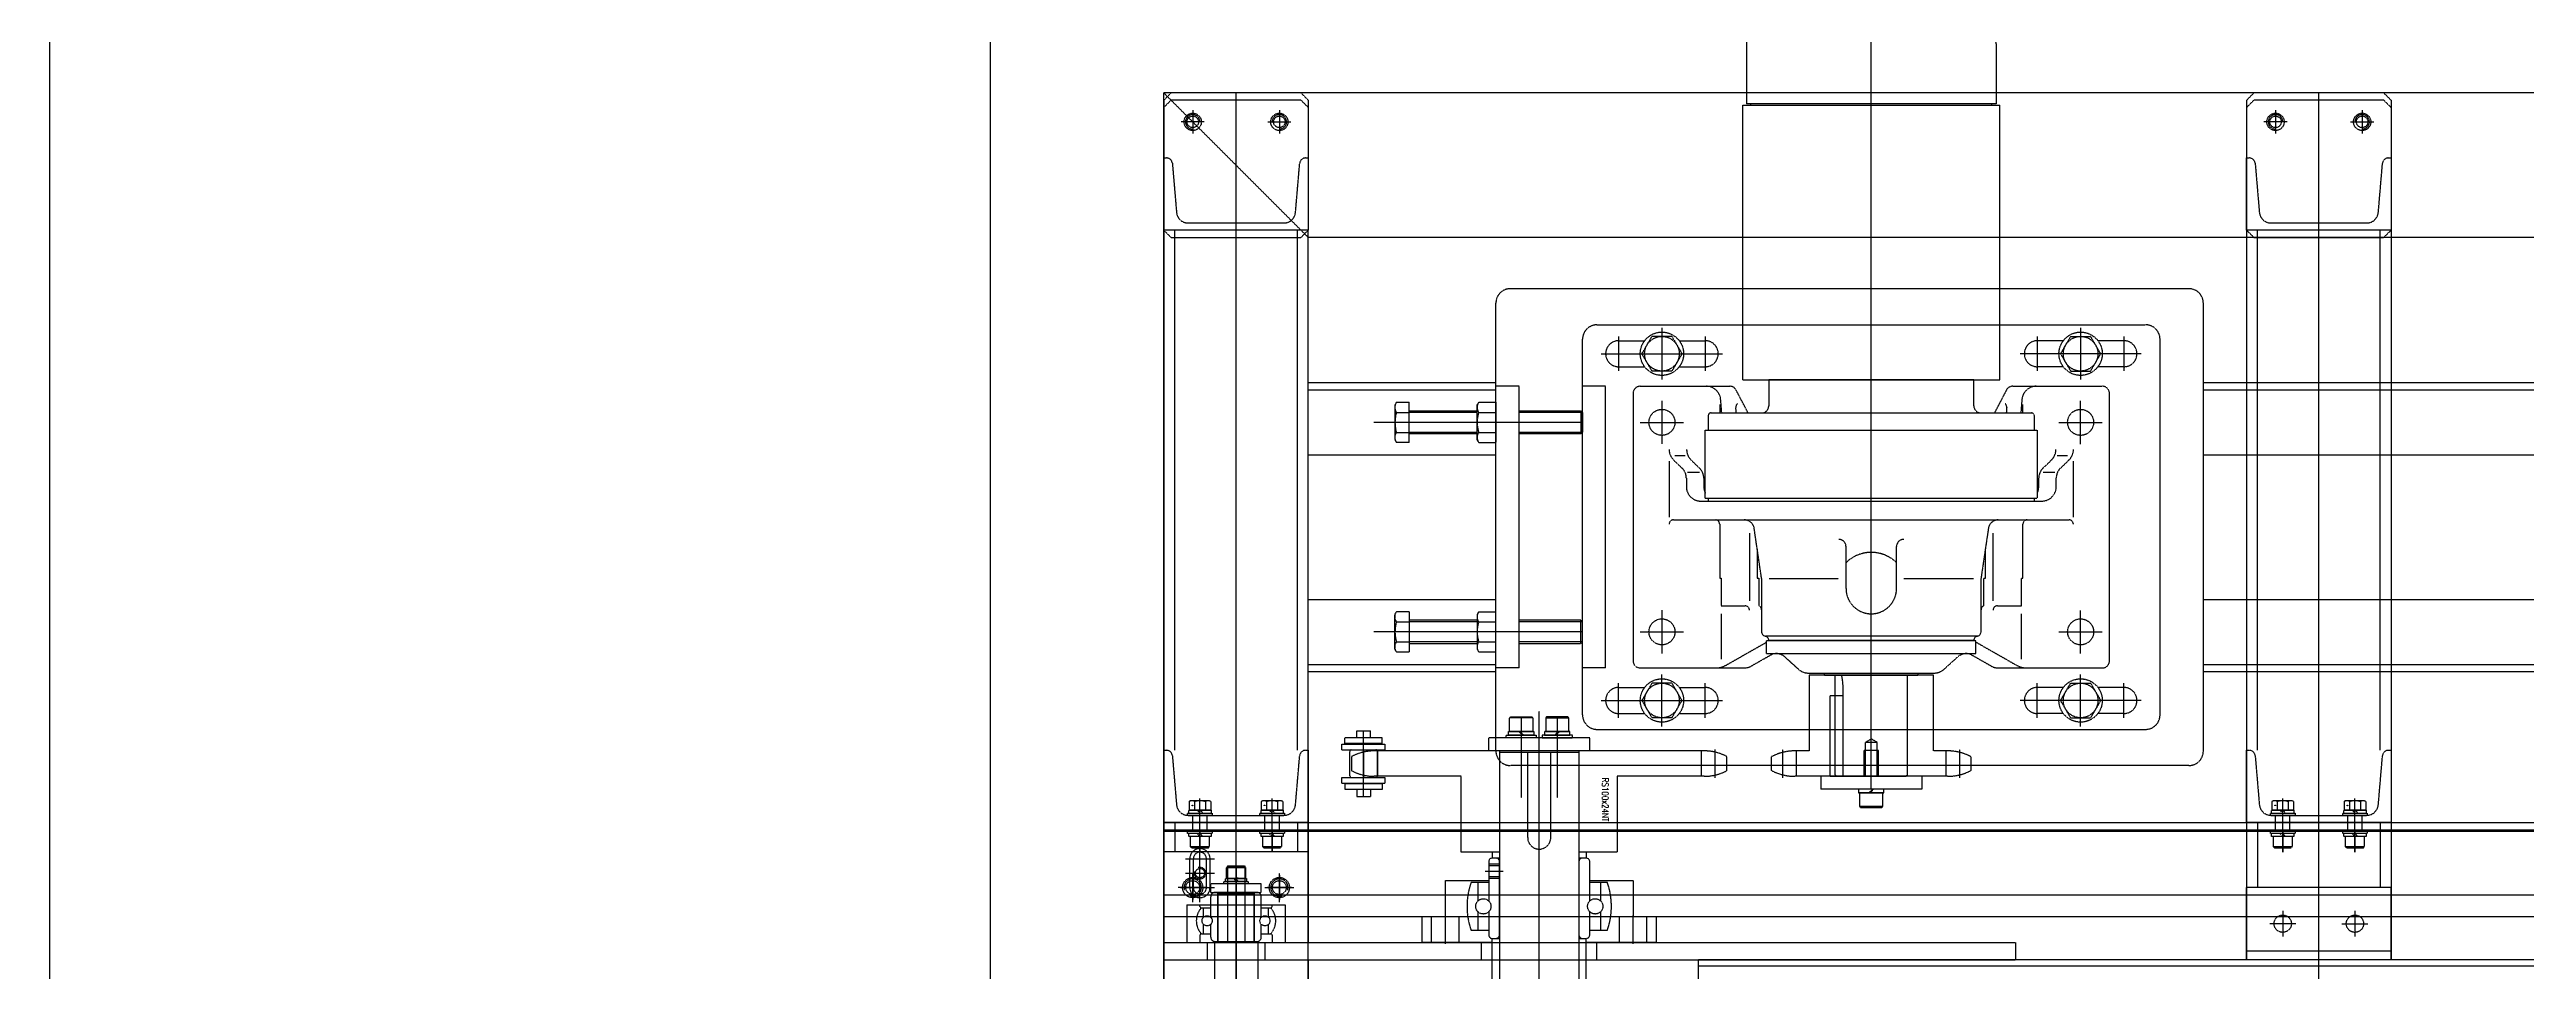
# Model space of a CAD drawing. Header units: millimetres. Extents: x -955179 to -912907, y 62798 to 154298.
# Drawn here: x -955179 to -953463, y 96962 to 97600 of the extents above; entities that cross this region are included whole.
import ezdxf

# ---------------------------------------------------------------- set-up
doc = ezdxf.new("R2010")
doc.units = ezdxf.units.MM
doc.header["$MEASUREMENT"] = 0
doc.linetypes.add('HIDDEN', pattern=[0.375, 0.25, -0.125])
doc.layers.add('CV', color=251, linetype='HIDDEN')
doc.styles.add('KKD', font='romans.shx', dxfattribs={"width": 0.8, "bigfont": 'whgtxt.shx'})
doc.styles.get("Standard").update_dxf_attribs({"font": 'arial.ttf', "height": 1000})

# ---------------------------------------------------------------- blocks, each defined once
blk = doc.blocks.new('A$C17E71D66')
for p, q in [((273.4, 330), (88.4, 330)), ((83.4, 325), (83.4, 253.1)), ((278.4, 325), (278.4, 263)), ((185.9, 302), (185.9, 28)), ((226.6, 305), (187.8, 305)), ((214.7, 293.1), (208.9, 293.1)), ((218.9, 292.2), (218.9, 284)), ((227.4, 302), (221.8, 296.2)), ((230.4, 301), (230.4, 293.8)), ((198.9, 283.1), (198.9, 46.9)), ((200.9, 278), (198.9, 278)), ((200.9, 280), (200.9, 50)), ((200.9, 280), (247.9, 280)), ((214.7, 281), (208.9, 281)), ((227.4, 289.9), (221.8, 284.1)), ((247.9, 280), (247.9, 50)), ((257.9, 278), (247.9, 278)), ((247.9, 278), (247.9, 52)), ((259.9, 276), (259.9, 54)), ((85.3, 265.6), (101.3, 237.5)), ((120.8, 269), (89.5, 269)), ((145.6, 269), (126.4, 269)), ((126.4, 269), (126.4, 252.4)), ((182.9, 270), (145.6, 270)), ((145.6, 270), (145.6, 269)), ((265.7, 270), (259.9, 270)), ((259.9, 268.6), (269.1, 269.3)), ((259.9, 258.5), (263.8, 258.8)), ((259.9, 250.3), (275.7, 258.6)), ((84.7, 248.2), (93.4, 232.8)), ((145.4, 241), (108.4, 241)), ((145.6, 243), (126.4, 243)), ((176.6, 249.4), (129.9, 249.4)), ((145.4, 241), (179.9, 246.1)), ((165.6, 244), (145.6, 244)), ((145.6, 244), (145.6, 243)), ((282.9, 254), (282.9, 76)), ((282.9, 254), (472.9, 254)), ((472.9, 254), (472.9, 165)), ((472.9, 248.5), (473.9, 248.5)), ((515.4, 251.5), (473.9, 251.5)), ((473.9, 165), (473.9, 251.5)), ((517.9, 165), (517.9, 248.3)), ((536.9, 226.3), (519.4, 249.5)), ((82.5, 215.4), (90.8, 224.6)), ((93.4, 237.5), (93.4, 92.5)), ((93.4, 237.5), (102.4, 237.5)), ((102.4, 237.5), (102.4, 92.5)), ((102.4, 94), (102.4, 236)), ((102.5, 236), (102.4, 236)), ((105.4, 92), (105.4, 238.3)), ((145.4, 235.8), (145.4, 187.6)), ((265.9, 236), (264.9, 236)), ((282.9, 236), (265.9, 236)), ((282.9, 94), (282.9, 236)), ((537.9, 106.7), (537.9, 223.3)), ((79.9, 208.7), (79.9, 121.3)), ((8.4, 193.5), (64.3, 193.5)), ((8.4, 193.5), (8.4, 141)), ((8.4, 189), (9.4, 190)), ((9.4, 190), (78.4, 190)), ((64.3, 193.5), (64.3, 190)), ((64.3, 190), (64.3, 184.5)), ((78.4, 197.5), (79.9, 197.5)), ((78.4, 197.5), (78.4, 132.5)), ((9, 184.5), (69, 184.5)), ((138.4, 182.5), (167.4, 182.5)), ((8.4, 170), (26.4, 170)), ((8.4, 169), (32, 169)), ((8.4, 161), (32, 161)), ((8.4, 160), (26.4, 160)), ((26.4, 170), (26.4, 160)), ((32, 169), (32, 161)), ((32, 169), (34.3, 165)), ((32, 161), (34.3, 165)), ((472.9, 165), (472.9, 76)), ((473.9, 78.5), (473.9, 165)), ((517.9, 82.3), (517.9, 165)), ((8.4, 141), (9.4, 140)), ((9.4, 140), (78.4, 140)), ((138.4, 147.5), (167.4, 147.5)), ((145.4, 142.4), (145.4, 94.2)), ((78.4, 132.5), (79.9, 132.5)), ((90.8, 105.4), (82.5, 114.6)), ((536.9, 103.7), (519.4, 80.5)), ((93.4, 97.2), (84.7, 81.8)), ((101.3, 92.5), (85.3, 64.4)), ((93.4, 92.5), (102.4, 92.5)), ((102.4, 94), (102.5, 94)), ((108.4, 89), (145.4, 89)), ((126.4, 87), (145.6, 87)), ((179.9, 83.9), (145.4, 89)), ((145.6, 87), (145.6, 86)), ((145.6, 86), (165.6, 86)), ((264.9, 94), (265.9, 94)), ((265.9, 94), (282.9, 94)), ((83.4, 76.9), (83.4, 5)), ((126.4, 77.6), (126.4, 61)), ((129.9, 80.6), (176.6, 80.6)), ((275.7, 71.4), (259.9, 79.7)), ((263.8, 71.2), (259.9, 71.5)), ((282.9, 76), (472.9, 76)), ((472.9, 81.5), (473.9, 81.5)), ((515.4, 78.5), (473.9, 78.5)), ((89.5, 61), (120.8, 61)), ((126.4, 61), (145.6, 61)), ((145.6, 61), (145.6, 60)), ((145.6, 60), (182.9, 60)), ((198.9, 52), (200.9, 52)), ((247.9, 52), (257.9, 52)), ((269.1, 60.7), (259.9, 61.4)), ((259.9, 60), (265.7, 60)), ((278.4, 67), (278.4, 5)), ((247.9, 50), (200.9, 50)), ((208.9, 49), (214.7, 49)), ((208.9, 36.9), (214.7, 36.9)), ((218.9, 46), (218.9, 37.8)), ((221.8, 45.9), (227.4, 40.1)), ((230.4, 36.2), (230.4, 29)), ((187.8, 25), (226.6, 25)), ((221.8, 33.8), (227.4, 28)), ((88.4, 0), (273.4, 0))]:
    blk.add_line(p, q)
for centre in [(108.4, 310), (253.4, 310), (108.4, 20), (253.4, 20)]:
    blk.add_circle(centre, 9)
for centre, radius, start, end in [((88.4, 325), 5, 90, 180), ((273.4, 325), 5, 0, 90), ((182.9, 302), 3, 0, 90), ((208.9, 283.1), 10, 90, 180), ((214.7, 303.1), 10, 270, 315.8589), ((234.6, 295), 10, 90, 135.8588), ((234.6, 282.9), 10, 90, 135.8588), ((208.9, 271), 10, 90, 116.3601), ((214.7, 291), 10, 270, 315.8547), ((257.9, 276), 2, 0, 90), ((268.4, 279.3), 10, 274.261, 0), ((98.4, 273), 15, 180, 209.573), ((182.9, 273), 3, 270, 0), ((264, 255.8), 3, 39.8857, 94.2633), ((273.4, 263), 5, 297.7616, 0), ((93.4, 253.1), 10, 180, 209.5743), ((108.4, 238), 3, 90, 180), ((123.4, 252.4), 3, 270, 0), ((123.6, 244), 3, 270, 340.5323), ((178.9, 253), 7, 278.4282, 0), ((178.9, 253), 7, 278.4282, 0), ((264.9, 241), 5, 180, 270), ((515.4, 246.5), 5, 37.0418, 90), ((83.4, 231.3), 10, 318.0132, 0), ((102.5, 239), 3, 270, 350.4058), ((102.5, 239), 3, 270, 350.4058), ((532.9, 223.3), 5, 0, 37.0416), ((89.9, 208.7), 10, 138.0132, 180), ((69, 230.5), 46, 270, 281.804), ((138.4, 165), 17.5, 90, 270), ((138.4, 165), 25, 315.5721, 44.4279), ((167.4, 187.5), 5, 270, 0), ((167.4, 142.5), 5, 0, 90), ((89.9, 121.3), 10, 180, 221.9868), ((83.4, 98.7), 10, 0, 41.9869), ((532.9, 106.7), 5, 322.9584, 0), ((102.5, 91), 3, 9.5942, 90), ((102.5, 91), 3, 9.5942, 90), ((108.4, 92), 3, 180, 270), ((123.6, 86), 3, 19.4677, 90), ((264.9, 89), 5, 90, 180), ((93.4, 76.9), 10, 150.4257, 180), ((123.4, 77.6), 3, 0, 90), ((178.9, 77), 7, 0, 81.5718), ((178.9, 77), 7, 0, 81.5718), ((264, 74.2), 3, 265.7367, 320.1143), ((273.4, 67), 5, 0, 62.2384), ((515.4, 83.5), 5, 270, 322.9582), ((98.4, 57), 15, 150.427, 180), ((182.9, 57), 3, 0, 90), ((257.9, 54), 2, 270, 0), ((268.4, 50.7), 10, 0, 85.739), ((208.9, 46.9), 10, 180, 270), ((208.9, 59), 10, 243.6399, 270), ((214.7, 39), 10, 44.1453, 90), ((214.7, 26.9), 10, 44.1411, 90), ((234.6, 47.1), 10, 224.1412, 270), ((182.9, 28), 3, 270, 0), ((234.6, 35), 10, 224.1412, 270), ((88.4, 5), 5, 180, 270), ((273.4, 5), 5, 270, 0)]:
    blk.add_arc(centre, radius, start, end)
blk.add_point((8.4, 165))
at = {"layer": 'CV'}
for p, q in [((123.4, 310), (93.4, 310)), ((108.4, 325), (108.4, 295)), ((268.4, 310), (238.4, 310)), ((253.4, 325), (253.4, 295)), ((0, 165), (555.4, 165)), ((108.4, 35), (108.4, 5)), ((253.4, 35), (253.4, 5)), ((93.4, 20), (123.4, 20)), ((238.4, 20), (268.4, 20))]:
    blk.add_line(p, q, dxfattribs=at)
blk = doc.blocks.new('HS_BOM', base_point=(-1429.3, 5195.7))
at = {"layer": 'CV'}
blk.add_circle((-1429.3, 5195.7), 0.25, dxfattribs=at)
blk = doc.blocks.new('A$C24162613')
at = {"layer": 'CV'}
for p, q in [((-925, 3700, -15.7), (-925, -3700, -15.7)), ((-420, -3700), (-420, 3700)), ((-415, -3700), (-415, 3700)), ((-414, -3700), (-414, 3700)), ((-370, -3700), (-370, 3700)), ((-355, -3700), (-355, 3700)), ((-825, 3600, -15.7), (-825, -3600, -15.7)), ((-325, 3260), (-325, -3330)), ((-320.5, 3260), (-320.5, -3330)), ((-724.5, -2980), (-724.5, -2300)), ((-719.5, -2980), (-719.5, -2300)), ((-674.5, -2980), (-674.5, -2300)), ((-574.5, -2980), (-574.5, -2300)), ((-529.5, -2980), (-529.5, -2300)), ((-524.5, -2980), (-524.5, -2300)), ((-925, -2855, 0.5), (-920, -2850, 0.5)), ((-925, -2855, 0.5), (-925, -2945, 0.5)), ((-920, -2855, 0.5), (-915, -2850, 0.5)), ((-920, -2850, 0.5), (-830, -2850, 0.5)), ((-920, -2855, 0.5), (-920, -2945, 0.5)), ((-915, -2850, 0.5), (-830, -2850, 0.5)), ((-905, -2878, 0.5), (-905, -2862, 0.5)), ((-905, -2878, 0.5), (-905, -2862, 0.5)), ((-880, -2850), (-830, -2850)), ((-880, -2851.9), (-880, -2850)), ((-842.3, -2858.8), (-876.3, -2855.9)), ((-830, -2850), (-325, -2850)), ((-830, -2850), (-830, -2950)), ((-830, -2850), (-830, -2950)), ((-825, -2855, 0.5), (-830, -2850, 0.5)), ((-470, -2857.5), (-830, -2857.5)), ((-825, -2945, 0.5), (-825, -2855, 0.5)), ((-470, -2850), (-420, -2850)), ((-470, -2851.9), (-470, -2850)), ((-432.3, -2858.8), (-466.3, -2855.9)), ((-420, -2850), (-420, -2950)), ((-420, -2857.5), (-375, -2857.5)), ((-375, -2850), (-375, -2950)), ((-325, -2850), (-375, -2850)), ((-331, -2850), (-331, -2950)), ((-325, -2850), (-325, -2950)), ((-913, -2870, 0.5), (-897, -2870, 0.5)), ((-913, -2870, 0.5), (-897, -2870, 0.5)), ((-835, -2933.2), (-835, -2866.8)), ((-399.4, -2875), (-436.6, -2875)), ((-425, -2875), (-436.6, -2875)), ((-434.5, -2867.5), (-435.1, -2868.5)), ((-435.1, -2868.5), (-435.1, -2881.5)), ((-435.1, -2881.5), (-434.5, -2882.5)), ((-434.5, -2867.5), (-428.6, -2867.5)), ((-434.5, -2871.2), (-428.6, -2871.2)), ((-434.5, -2878.8), (-428.6, -2878.8)), ((-428.6, -2882.7), (-428.6, -2867.3)), ((-428.6, -2867.3), (-426.6, -2867.3)), ((-428.6, -2867.5), (-428.6, -2882.5)), ((-426.6, -2873), (-428.6, -2875)), ((-426.6, -2875), (-428.6, -2877)), ((-426.6, -2883.5), (-426.6, -2866.5)), ((-426.6, -2866.5), (-425, -2866.5)), ((-425, -2866.5), (-425, -2883.5)), ((-425, -2933.2), (-425, -2866.8)), ((-414, -2870), (-425, -2870)), ((-414, -2880), (-425, -2880)), ((-414, -2883.5), (-414, -2866.5)), ((-414, -2866.5), (-412.4, -2866.5)), ((-414, -2875), (-399.4, -2875)), ((-412.4, -2866.5), (-412.4, -2883.5)), ((-412.4, -2867.3), (-410.4, -2867.3)), ((-412.4, -2875), (-410.4, -2873)), ((-412.4, -2877), (-410.4, -2875)), ((-410.4, -2867.3), (-410.4, -2882.7)), ((-410.4, -2868.5), (-403.2, -2868.5)), ((-403.2, -2881.5), (-410.4, -2881.5)), ((-403.2, -2868.5), (-403.2, -2881.5)), ((-402.4, -2869.3), (-403.2, -2868.5)), ((-403.2, -2881.5), (-402.4, -2880.7)), ((-402.4, -2880.7), (-402.4, -2869.3)), ((-359, -2875), (-341, -2875)), ((-350, -2884), (-350, -2866)), ((-434.5, -2882.5), (-428.6, -2882.5)), ((-426.6, -2882.7), (-428.6, -2882.7)), ((-425, -2883.5), (-426.6, -2883.5)), ((-412.4, -2883.5), (-414, -2883.5)), ((-410.4, -2882.7), (-412.4, -2882.7)), ((925, -2900), (-925, -2900)), ((-426.6, -2933.5), (-426.6, -2916.5)), ((-426.6, -2916.5), (-425, -2916.5)), ((-425, -2916.5), (-425, -2933.5)), ((-414, -2933.5), (-414, -2916.5)), ((-414, -2916.5), (-412.4, -2916.5)), ((-412.4, -2916.5), (-412.4, -2933.5)), ((-350, -2916), (-350, -2934)), ((-913, -2930, 0.5), (-897, -2930, 0.5)), ((-913, -2930, 0.5), (-897, -2930, 0.5)), ((-905, -2922, 0.5), (-905, -2938, 0.5)), ((-905, -2922, 0.5), (-905, -2938, 0.5)), ((-399.4, -2925), (-436.6, -2925)), ((-425, -2925), (-436.6, -2925)), ((-434.5, -2917.5), (-435.1, -2918.5)), ((-435.1, -2918.5), (-435.1, -2931.5)), ((-435.1, -2931.5), (-434.5, -2932.5)), ((-434.5, -2917.5), (-428.6, -2917.5)), ((-434.5, -2921.2), (-428.6, -2921.2)), ((-434.5, -2928.8), (-428.6, -2928.8)), ((-434.5, -2932.5), (-428.6, -2932.5)), ((-428.6, -2932.7), (-428.6, -2917.3)), ((-428.6, -2917.3), (-426.6, -2917.3)), ((-428.6, -2917.5), (-428.6, -2932.5)), ((-426.6, -2923), (-428.6, -2925)), ((-426.6, -2925), (-428.6, -2927)), ((-426.6, -2932.7), (-428.6, -2932.7)), ((-425, -2933.5), (-426.6, -2933.5)), ((-414, -2920), (-425, -2920)), ((-414, -2930), (-425, -2930)), ((-414, -2925), (-399.4, -2925)), ((-412.4, -2933.5), (-414, -2933.5)), ((-412.4, -2917.3), (-410.4, -2917.3)), ((-412.4, -2925), (-410.4, -2923)), ((-412.4, -2927), (-410.4, -2925)), ((-410.4, -2932.7), (-412.4, -2932.7)), ((-410.4, -2917.3), (-410.4, -2932.7)), ((-410.4, -2918.5), (-403.2, -2918.5)), ((-403.2, -2931.5), (-410.4, -2931.5)), ((-403.2, -2918.5), (-403.2, -2931.5)), ((-402.4, -2919.3), (-403.2, -2918.5)), ((-403.2, -2931.5), (-402.4, -2930.7)), ((-402.4, -2930.7), (-402.4, -2919.3)), ((-359, -2925), (-341, -2925)), ((-925, -2945, 0.5), (-920, -2950, 0.5)), ((-920, -2945, 0.5), (-915, -2950, 0.5)), ((-920, -2950, 0.5), (-830, -2950, 0.5)), ((-915, -2950, 0.5), (-830, -2950, 0.5)), ((-880, -2950), (-880, -2948.1)), ((-830, -2950), (-880, -2950)), ((-830, -2950), (-880, -2950)), ((-876.3, -2944.1), (-842.3, -2941.2)), ((-470, -2942.5), (-830, -2942.5)), ((-825, -2945, 0.5), (-830, -2950, 0.5)), ((-830, -2950), (-325, -2950)), ((-470, -2950), (-470, -2948.1)), ((-420, -2950), (-470, -2950)), ((-466.3, -2944.1), (-432.3, -2941.2)), ((-420, -2942.5), (-375, -2942.5)), ((-325, -2950), (-375, -2950)), ((-469.5, -2980), (-779.5, -2980)), ((-789.5, -2990), (-789.5, -3460)), ((-459.5, -2990), (-459.5, -3460)), ((-494.5, -3010), (-754.5, -3010)), ((-764.5, -3400), (-764.5, -3020)), ((-756.5, -3035), (-732.5, -3035)), ((-753.5, -3035), (-753.5, -3053)), ((-744.5, -3023), (-744.5, -3107)), ((-735.5, -3035), (-735.5, -3053)), ((-492.5, -3035), (-516.5, -3035)), ((-513.5, -3035), (-513.5, -3053)), ((-504.5, -3023), (-504.5, -3107)), ((-495.5, -3035), (-495.5, -3053)), ((-484.5, -3400), (-484.5, -3020)), ((-744.5, -3051.1), (-756.5, -3058.1)), ((-732.5, -3058.1), (-744.5, -3051.1)), ((-516.5, -3058.1), (-504.5, -3051.1)), ((-504.5, -3051.1), (-492.5, -3058.1)), ((-762.5, -3065), (-726.5, -3065)), ((-756.5, -3071.9), (-756.5, -3058.1)), ((-732.5, -3071.9), (-732.5, -3058.1)), ((-486.5, -3065), (-522.5, -3065)), ((-516.5, -3071.9), (-516.5, -3058.1)), ((-492.5, -3071.9), (-492.5, -3058.1)), ((-756.5, -3071.9), (-744.5, -3078.9)), ((-753.5, -3077), (-753.5, -3095)), ((-744.5, -3078.9), (-732.5, -3071.9)), ((-735.5, -3077), (-735.5, -3095)), ((-504.5, -3078.9), (-516.5, -3071.9)), ((-513.5, -3077), (-513.5, -3095)), ((-492.5, -3071.9), (-504.5, -3078.9)), ((-495.5, -3077), (-495.5, -3095)), ((-756.5, -3095), (-732.5, -3095)), ((-492.5, -3095), (-516.5, -3095)), ((-337, -3110), (-325, -3110)), ((-337, -3700), (-337, -3110)), ((-325, -3700), (-325, -3110)), ((-451, -3148.7), (-470.6, -3148.7)), ((-465.6, -3141), (-456, -3141)), ((-469.6, -3167), (-522, -3167)), ((-522, -3167), (-522, -3253)), ((-469.6, -3157.1), (-469.6, -3167)), ((-452, -3158.2), (-469.6, -3158.2)), ((-452, -3157.1), (-452, -3262.9)), ((-452, -3175), (-443, -3175)), ((-452, -3181.5), (-452, -3235)), ((-443, -3175), (-443, -3245)), ((-443, -3201.3), (-443, -3218.9)), ((-440.5, -3201.3), (-443, -3201.3)), ((-440.5, -3218.9), (-440.5, -3201.3)), ((-431.1, -3202.1), (-440.5, -3202.1)), ((-440.5, -3202.1), (-440.5, -3218.1)), ((-431.1, -3202.1), (-431.1, -3218.1)), ((-430.5, -3202.7), (-431.1, -3202.1)), ((-430.5, -3217.5), (-430.5, -3202.7)), ((-440.5, -3210.9), (-443, -3208.4)), ((-440.5, -3211.7), (-443, -3209.2)), ((-443, -3218.9), (-440.5, -3218.9)), ((-440.5, -3218.1), (-431.1, -3218.1)), ((-431.1, -3218.1), (-430.5, -3217.5)), ((-522, -3253), (-469.6, -3253)), ((-469.6, -3253), (-469.6, -3262.9)), ((-452, -3245), (-443, -3245)), ((-534.4, -3269.6), (-526.1, -3260.4)), ((-451, -3271.3), (-470.6, -3271.3)), ((-452, -3261.8), (-469.6, -3261.8)), ((-456, -3279), (-465.6, -3279)), ((-456, -3310), (-465.6, -3310)), ((-756.5, -3325), (-732.5, -3325)), ((-753.5, -3343), (-753.5, -3325)), ((-744.5, -3397), (-744.5, -3313)), ((-735.5, -3343), (-735.5, -3325)), ((-492.5, -3325), (-516.5, -3325)), ((-513.5, -3343), (-513.5, -3325)), ((-504.5, -3397), (-504.5, -3313)), ((-495.5, -3343), (-495.5, -3325)), ((-470.6, -3318.4), (-451, -3318.4)), ((-469.6, -3325.7), (-469.6, -3554.3)), ((-469.6, -3327.9), (-452, -3327.9)), ((-452, -3325.7), (-452, -3386)), ((-756.5, -3348.1), (-744.5, -3341.1)), ((-744.5, -3341.1), (-732.5, -3348.1)), ((-504.5, -3341.1), (-516.5, -3348.1)), ((-492.5, -3348.1), (-504.5, -3341.1)), ((-325, -3330), (-225, -3330)), ((-762.5, -3355), (-726.5, -3355)), ((-756.5, -3348.1), (-756.5, -3361.9)), ((-744.5, -3368.9), (-756.5, -3361.9)), ((-732.5, -3361.9), (-744.5, -3368.9)), ((-732.5, -3348.1), (-732.5, -3361.9)), ((-486.5, -3355), (-522.5, -3355)), ((-516.5, -3348.1), (-516.5, -3361.9)), ((-516.5, -3361.9), (-504.5, -3368.9)), ((-504.5, -3368.9), (-492.5, -3361.9)), ((-492.5, -3348.1), (-492.5, -3361.9)), ((-355, -3390.5), (-355, -3359)), ((-355, -3359), (-337, -3359)), ((-337, -3359), (-337, -3407.5)), ((-753.5, -3385), (-753.5, -3367)), ((-735.5, -3385), (-735.5, -3367)), ((-513.5, -3385), (-513.5, -3367)), ((-495.5, -3385), (-495.5, -3367)), ((-380, -3405), (-380, -3375)), ((-380, -3375), (-355, -3375)), ((-336, -3375), (-356, -3375)), ((-337, -3365.5), (-355, -3365.5)), ((-756.5, -3385), (-732.5, -3385)), ((-722, -3394), (-722, -3410)), ((-527, -3394), (-722, -3394)), ((-527, -3394), (-527, -3410)), ((-492.5, -3385), (-516.5, -3385)), ((-452, -3386), (-399.6, -3386)), ((-399.6, -3386), (-399.6, -3412.5)), ((-378.5, -3392.8), (-378.5, -3405)), ((-337, -3384.5), (-355, -3384.5)), ((-345.5, -3405), (-345.5, -3392.8)), ((-494.5, -3410), (-754.5, -3410)), ((-705, -3411.1), (-703.9, -3410)), ((-705, -3454), (-705, -3411.1)), ((-705, -3411.1), (-689, -3411.1)), ((-703.9, -3410), (-703.9, -3454)), ((-703.9, -3410), (-690.1, -3410)), ((-697, -3410), (-697, -3554.5)), ((-690.1, -3410), (-690.1, -3454)), ((-690.1, -3410), (-689, -3411.1)), ((-689, -3411.1), (-689, -3454)), ((-558.9, -3410), (-560, -3411.1)), ((-544, -3411.1), (-560, -3411.1)), ((-560, -3411.1), (-560, -3454)), ((-545.1, -3410), (-558.9, -3410)), ((-558.9, -3410), (-558.9, -3454)), ((-552, -3410), (-552, -3554.5)), ((-544, -3411.1), (-545.1, -3410)), ((-545.1, -3410), (-545.1, -3454)), ((-544, -3454), (-544, -3411.1)), ((-469.6, -3405), (-478.6, -3405)), ((-478.6, -3405), (-478.6, -3475)), ((-469.6, -3405), (-469.6, -3475)), ((-469.6, -3412.5), (-143, -3412.5)), ((-468.6, -3412.5), (-468.6, -3467.5)), ((-399.6, -3407.5), (-395.4, -3407.5)), ((-395.4, -3407.5), (-395.4, -3412.5)), ((-365.8, -3405), (-392.9, -3405)), ((-392.9, -3412.5), (-342.3, -3412.5)), ((-378.5, -3397.5), (-365.8, -3397.5)), ((-358.3, -3397.5), (-345.5, -3397.5)), ((-342.3, -3405), (-358.3, -3405)), ((-298.8, -3407.5), (-339.8, -3407.5)), ((-339.8, -3412.5), (-339.8, -3407.5)), ((-325, -3400), (-337, -3400)), ((-492.5, -3419.5), (-493.1, -3420.1)), ((-493.1, -3420.1), (-493.1, -3434.9)), ((-493.1, -3427.5), (-437, -3427.5)), ((-483.1, -3419.5), (-492.5, -3419.5)), ((-492.5, -3435.5), (-492.5, -3419.5)), ((-480.6, -3418.7), (-483.1, -3418.7)), ((-483.1, -3418.7), (-483.1, -3436.3)), ((-483.1, -3435.5), (-483.1, -3419.5)), ((-483.1, -3425.8), (-480.6, -3428.3)), ((-483.1, -3426.7), (-480.6, -3429.2)), ((-478.6, -3417), (-480.6, -3417)), ((-480.6, -3417), (-480.6, -3438)), ((-480.6, -3436.3), (-480.6, -3418.7)), ((-478.6, -3438), (-478.6, -3417)), ((397.7, -3440), (-497.2, -3440)), ((-493.1, -3434.9), (-492.5, -3435.5)), ((-493.1, -3445.1), (-492.5, -3444.5)), ((-493.1, -3459.9), (-493.1, -3445.1)), ((-492.5, -3435.5), (-483.1, -3435.5)), ((-492.5, -3444.5), (-483.1, -3444.5)), ((-492.5, -3444.5), (-492.5, -3460.5)), ((-483.1, -3436.3), (-480.6, -3436.3)), ((-483.1, -3443.7), (-480.6, -3443.7)), ((-483.1, -3461.3), (-483.1, -3443.7)), ((-483.1, -3444.5), (-483.1, -3460.5)), ((-480.6, -3438), (-478.6, -3438)), ((-480.6, -3442), (-478.6, -3442)), ((-480.6, -3463), (-480.6, -3442)), ((-480.6, -3443.7), (-480.6, -3461.3)), ((-478.6, -3442), (-478.6, -3463)), ((-409.6, -3432), (-468.6, -3432)), ((-409.6, -3448), (-468.6, -3448)), ((-722, -3454), (-722, -3470)), ((-527, -3454), (-722, -3454)), ((-527, -3454), (-527, -3470)), ((-493.1, -3452.5), (-437, -3452.5)), ((-492.5, -3460.5), (-493.1, -3459.9)), ((-483.1, -3460.5), (-492.5, -3460.5)), ((-483.1, -3453.3), (-480.6, -3450.8)), ((-483.1, -3454.2), (-480.6, -3451.7)), ((-480.6, -3461.3), (-483.1, -3461.3)), ((-478.6, -3463), (-480.6, -3463)), ((-386.4, -3477.5), (-386.4, -3465)), ((-469.5, -3470), (-779.5, -3470)), ((-724.5, -3600), (-724.5, -3470)), ((-719.5, -3600), (-719.5, -3470)), ((-710.9, -3481.9), (-710.9, -3470)), ((-710.9, -3470), (-683.1, -3470)), ((-709, -3483), (-710.9, -3481.9)), ((-703.9, -3481.9), (-703.9, -3470)), ((-690.1, -3481.9), (-690.1, -3470)), ((-683.1, -3481.9), (-685, -3483)), ((-683.1, -3481.9), (-683.1, -3470)), ((-674.5, -3600), (-674.5, -3470)), ((-574.5, -3600), (-574.5, -3470)), ((-538.1, -3470), (-565.9, -3470)), ((-565.9, -3481.9), (-565.9, -3470)), ((-565.9, -3481.9), (-564, -3483)), ((-558.9, -3481.9), (-558.9, -3470)), ((-545.1, -3481.9), (-545.1, -3470)), ((-540, -3483), (-538.1, -3481.9)), ((-538.1, -3481.9), (-538.1, -3470)), ((-529.5, -3600), (-529.5, -3470)), ((-524.5, -3600), (-524.5, -3470)), ((-469.6, -3475), (-478.6, -3475)), ((-469.6, -3467.5), (-143, -3467.5)), ((-399.6, -3467.5), (-399.6, -3494)), ((-399.6, -3472.5), (-395.4, -3472.5)), ((-395.4, -3467.5), (-395.4, -3472.5)), ((-342.3, -3467.5), (-392.9, -3467.5)), ((-392.9, -3475), (-365.8, -3475)), ((-391.4, -3475), (-391.4, -3467.5)), ((-390.2, -3475), (-390.2, -3467.5)), ((-382.7, -3475), (-382.7, -3467.5)), ((-381.4, -3475), (-381.4, -3467.5)), ((-380, -3505), (-380, -3475)), ((-378.5, -3475), (-378.5, -3487.2)), ((-378.5, -3482.5), (-365.8, -3482.5)), ((-358.3, -3475), (-342.3, -3475)), ((-358.3, -3482.5), (-345.5, -3482.5)), ((-345.5, -3487.2), (-345.5, -3475)), ((-339.8, -3472.5), (-339.8, -3467.5)), ((-298.8, -3472.5), (-339.8, -3472.5)), ((-337, -3472.5), (-337, -3521)), ((-325, -3480), (-337, -3480)), ((-685, -3483), (-709, -3483)), ((-705, -3530), (-705, -3483)), ((-703.9, -3483), (-703.9, -3530)), ((-690.1, -3483), (-690.1, -3530)), ((-689, -3483), (-689, -3530)), ((-564, -3483), (-540, -3483)), ((-560, -3483), (-560, -3530)), ((-558.9, -3483), (-558.9, -3530)), ((-545.1, -3483), (-545.1, -3530)), ((-544, -3530), (-544, -3483)), ((-399.6, -3494), (-452, -3494)), ((-452, -3494), (-452, -3554.3)), ((-355, -3521), (-355, -3489.5)), ((-337, -3495.5), (-355, -3495.5)), ((-355, -3505), (-380, -3505)), ((-336, -3505), (-356, -3505)), ((-337, -3514.5), (-355, -3514.5)), ((-710.9, -3538.9), (-710.9, -3530)), ((-683.1, -3530), (-710.9, -3530)), ((-703.9, -3538.9), (-703.9, -3530)), ((-690.1, -3538.9), (-690.1, -3530)), ((-683.1, -3530), (-683.1, -3538.9)), ((-565.9, -3530), (-538.1, -3530)), ((-565.9, -3530), (-565.9, -3538.9)), ((-558.9, -3538.9), (-558.9, -3530)), ((-545.1, -3538.9), (-545.1, -3530)), ((-538.1, -3538.9), (-538.1, -3530)), ((-337, -3521), (-355, -3521)), ((-710.9, -3538.9), (-709, -3540)), ((-709, -3540), (-685, -3540)), ((-685, -3540), (-683.1, -3538.9)), ((-564, -3540), (-565.9, -3538.9)), ((-540, -3540), (-564, -3540)), ((-538.1, -3538.9), (-540, -3540)), ((-474.7, -3548.7), (-478.7, -3548.7)), ((-478.7, -3548.7), (-478.7, -3574.6)), ((-474.7, -3548.7), (-474.7, -3574.6)), ((-470.3, -3546.6), (-474.3, -3546.6)), ((-474.3, -3576.7), (-474.3, -3546.6)), ((-470.3, -3576.7), (-470.3, -3546.6)), ((-451.3, -3576.7), (-451.3, -3546.6)), ((-447.3, -3546.6), (-451.3, -3546.6)), ((-447.3, -3576.7), (-447.3, -3546.6)), ((-446.9, -3548.7), (-442.9, -3548.7)), ((-446.9, -3548.7), (-446.9, -3574.6)), ((-442.9, -3548.7), (-442.9, -3574.6)), ((-483.6, -3566.4), (-483.6, -3556.9)), ((-478.7, -3556.9), (-483.6, -3556.9)), ((-438, -3561.6), (-483.6, -3561.6)), ((-478.7, -3566.4), (-483.6, -3566.4)), ((-470.6, -3561.6), (-451, -3561.6)), ((-469.6, -3552.1), (-452, -3552.1)), ((-452.3, -3552.1), (-469.3, -3552.1)), ((-442.9, -3556.9), (-438, -3556.9)), ((-442.9, -3566.4), (-438, -3566.4)), ((-438, -3566.4), (-438, -3556.9)), ((-474.7, -3574.6), (-478.7, -3574.6)), ((-470.3, -3576.7), (-474.3, -3576.7)), ((-452.3, -3571.2), (-469.3, -3571.2)), ((-465.6, -3570), (-456, -3570)), ((-447.3, -3576.7), (-451.3, -3576.7)), ((-446.9, -3574.6), (-442.9, -3574.6)), ((-825, -3600), (-925, -3700, -15.7)), ((-925, -3605, 0.5), (-920, -3600, 0.5)), ((-920, -3605, 0.5), (-915, -3600, 0.5)), ((-920, -3600, 0.5), (-830, -3600, 0.5)), ((-915, -3600, 0.5), (-830, -3600, 0.5)), ((-880, -3600), (-830, -3600)), ((-880, -3601.9), (-880, -3600)), ((-337, -3600), (-830, -3600)), ((-830, -3600), (-830, -3700)), ((-825, -3605, 0.5), (-830, -3600, 0.5)), ((-830, -3600), (-830, -3700)), ((825, -3600), (-825, -3600)), ((-470, -3600), (-420, -3600)), ((-470, -3601.9), (-470, -3600)), ((-420, -3600), (-337, -3600)), ((-420, -3600), (-420, -3700)), ((-400, -3700), (-400, -3600)), ((-400, -3600), (-337, -3600)), ((-400, -3700), (-400, -3600)), ((-325, -3600), (-225, -3600)), ((-225, -3600), (-325, -3600)), ((-925, -3605, 0.5), (-925, -3695, 0.5)), ((-920, -3605, 0.5), (-920, -3695, 0.5)), ((-905, -3628, 0.5), (-905, -3612, 0.5)), ((-905, -3628, 0.5), (-905, -3612, 0.5)), ((-842.3, -3608.8), (-876.3, -3605.9)), ((-835, -3683.2), (-835, -3616.8)), ((-470, -3607.5), (-830, -3607.5)), ((-825, -3695, 0.5), (-825, -3605, 0.5)), ((-432.3, -3608.8), (-466.3, -3605.9)), ((-434.5, -3617.5), (-435.1, -3618.5)), ((-435.1, -3618.5), (-435.1, -3631.5)), ((-434.5, -3617.5), (-428.6, -3617.5)), ((-428.6, -3632.7), (-428.6, -3617.3)), ((-428.6, -3617.3), (-426.6, -3617.3)), ((-428.6, -3617.5), (-428.6, -3632.5)), ((-426.6, -3633.5), (-426.6, -3616.5)), ((-426.6, -3616.5), (-425, -3616.5)), ((-425, -3616.5), (-425, -3633.5)), ((-425, -3683.2), (-425, -3616.8)), ((-420, -3607.5), (-400, -3607.5)), ((-414, -3633.5), (-414, -3616.5)), ((-414, -3616.5), (-412.4, -3616.5)), ((-412.4, -3616.5), (-412.4, -3633.5)), ((-412.4, -3617.3), (-410.4, -3617.3)), ((-410.4, -3617.3), (-410.4, -3632.7)), ((-410.4, -3618.5), (-403.2, -3618.5)), ((-403.2, -3618.5), (-403.2, -3631.5)), ((-402.4, -3619.3), (-403.2, -3618.5)), ((-402.4, -3630.7), (-402.4, -3619.3)), ((-375, -3630), (-375, -3610)), ((-375, -3611.5), (-375, -3628.5)), ((-363, -3684, -1.1), (-363, -3616, -1.1)), ((-363, -3616), (-337, -3616)), ((-337, -3684), (-337, -3616)), ((-913, -3620, 0.5), (-897, -3620, 0.5)), ((-913, -3620, 0.5), (-897, -3620, 0.5)), ((-399.4, -3625), (-436.6, -3625)), ((-425, -3625), (-436.6, -3625)), ((-435.1, -3631.5), (-434.5, -3632.5)), ((-434.5, -3621.2), (-428.6, -3621.2)), ((-434.5, -3628.8), (-428.6, -3628.8)), ((-434.5, -3632.5), (-428.6, -3632.5)), ((-426.6, -3623), (-428.6, -3625)), ((-426.6, -3625), (-428.6, -3627)), ((-426.6, -3632.7), (-428.6, -3632.7)), ((-425, -3633.5), (-426.6, -3633.5)), ((-414, -3620), (-425, -3620)), ((-414, -3630), (-425, -3630)), ((-414, -3625), (-399.4, -3625)), ((-412.4, -3633.5), (-414, -3633.5)), ((-412.4, -3625), (-410.4, -3623)), ((-412.4, -3627), (-410.4, -3625)), ((-410.4, -3632.7), (-412.4, -3632.7)), ((-403.2, -3631.5), (-410.4, -3631.5)), ((-403.2, -3631.5), (-402.4, -3630.7)), ((-365, -3620), (-385, -3620)), ((-383.5, -3620), (-366.5, -3620)), ((-371.7, -3632.5), (-377.7, -3632.5)), ((-377.7, -3632.5), (-377.7, -3667.5)), ((-371.7, -3667.5), (-371.7, -3632.5)), ((-371.7, -3635.5), (-371.7, -3664.5)), ((-371.7, -3637.5), (-371.7, -3635.5)), ((-363, -3632.5), (-368.7, -3632.5)), ((-354.4, -3632.5), (-368.7, -3632.5)), ((-362, -3625), (-363, -3625)), ((-361, -3632.5), (-361, -3626)), ((-354.4, -3627.5), (-361, -3627.5)), ((-343, -3627.5), (-349.6, -3627.5)), ((-340.7, -3632.5), (-349.6, -3632.5)), ((-343, -3632.5), (-343, -3626)), ((-342, -3625), (-337, -3625)), ((-337.7, -3635), (-310, -3635)), ((-337.7, -3665), (-337.7, -3635)), ((-337.7, -3635), (-310, -3635)), ((-337.7, -3637.5), (-337.7, -3635.5)), ((-337, -3630), (-325, -3630)), ((925, -3650), (-925, -3650)), ((-390, -3656), (-390, -3644)), ((-390, -3644), (-337, -3644)), ((-389.3, -3643.8), (-388.8, -3643.5)), ((-389.3, -3656.2), (-389.3, -3643.8)), ((-389.3, -3650), (-125.4, -3650)), ((-388.8, -3656.5), (-388.8, -3643.5)), ((-388.8, -3643.5), (-381.3, -3643.5)), ((-381.3, -3657.3), (-381.3, -3642.7)), ((-381.3, -3642.7), (-379.3, -3642.7)), ((-381.3, -3643.5), (-381.3, -3656.5)), ((-379.3, -3648.4), (-381.3, -3650)), ((-379.3, -3650), (-381.3, -3651.6)), ((-379.3, -3658.5), (-379.3, -3641.5)), ((-379.3, -3641.5), (-377.7, -3641.5)), ((-379.3, -3642.7), (-379.3, -3657.3)), ((-377.7, -3641.5), (-377.7, -3658.5)), ((-337.7, -3637.5), (-371.7, -3637.5)), ((-371.7, -3637.5), (-337.7, -3637.5)), ((-370.7, -3662.5), (-370.7, -3637.5)), ((-434.5, -3667.5), (-435.1, -3668.5)), ((-435.1, -3668.5), (-435.1, -3681.5)), ((-434.5, -3667.5), (-428.6, -3667.5)), ((-434.5, -3671.2), (-428.6, -3671.2)), ((-428.6, -3682.7), (-428.6, -3667.3)), ((-428.6, -3667.3), (-426.6, -3667.3)), ((-428.6, -3667.5), (-428.6, -3682.5)), ((-426.6, -3683.5), (-426.6, -3666.5)), ((-426.6, -3666.5), (-425, -3666.5)), ((-425, -3666.5), (-425, -3683.5)), ((-414, -3670), (-425, -3670)), ((-414, -3683.5), (-414, -3666.5)), ((-414, -3666.5), (-412.4, -3666.5)), ((-412.4, -3666.5), (-412.4, -3683.5)), ((-412.4, -3667.3), (-410.4, -3667.3)), ((-410.4, -3667.3), (-410.4, -3682.7)), ((-410.4, -3668.5), (-403.2, -3668.5)), ((-403.2, -3668.5), (-403.2, -3681.5)), ((-402.4, -3669.3), (-403.2, -3668.5)), ((-402.4, -3680.7), (-402.4, -3669.3)), ((-395, -3685), (-395, -3665)), ((-375, -3668), (-395, -3668)), ((-375, -3670.5), (-395, -3670.5)), ((-390, -3656), (-337, -3656)), ((-388.8, -3656.5), (-389.3, -3656.2)), ((-381.3, -3656.5), (-388.8, -3656.5)), ((-385, -3685), (-385, -3665)), ((-379.3, -3657.3), (-381.3, -3657.3)), ((-377.7, -3658.5), (-379.3, -3658.5)), ((-371.7, -3667.5), (-377.7, -3667.5)), ((-375, -3685), (-375, -3665)), ((-375, -3670), (-375, -3690)), ((-337.7, -3662.5), (-371.7, -3662.5)), ((-371.7, -3662.5), (-337.7, -3662.5)), ((-371.7, -3664.5), (-371.7, -3662.5)), ((-363, -3667.5), (-368.7, -3667.5)), ((-354.4, -3667.5), (-368.7, -3667.5)), ((-361, -3674), (-361, -3667.5)), ((-340.7, -3667.5), (-349.6, -3667.5)), ((-343, -3674), (-343, -3667.5)), ((-337.7, -3664.5), (-337.7, -3662.5)), ((-337.7, -3665), (-310, -3665)), ((-337, -3670), (-325, -3670)), ((-913, -3680, 0.5), (-897, -3680, 0.5)), ((-913, -3680, 0.5), (-897, -3680, 0.5)), ((-905, -3672, 0.5), (-905, -3688, 0.5)), ((-905, -3672, 0.5), (-905, -3688, 0.5)), ((-399.4, -3675), (-436.6, -3675)), ((-425, -3675), (-436.6, -3675)), ((-435.1, -3681.5), (-434.5, -3682.5)), ((-434.5, -3678.8), (-428.6, -3678.8)), ((-434.5, -3682.5), (-428.6, -3682.5)), ((-426.6, -3673), (-428.6, -3675)), ((-426.6, -3675), (-428.6, -3677)), ((-426.6, -3682.7), (-428.6, -3682.7)), ((-425, -3683.5), (-426.6, -3683.5)), ((-414, -3680), (-425, -3680)), ((-414, -3675), (-399.4, -3675)), ((-412.4, -3683.5), (-414, -3683.5)), ((-412.4, -3675), (-410.4, -3673)), ((-412.4, -3677), (-410.4, -3675)), ((-410.4, -3682.7), (-412.4, -3682.7)), ((-403.2, -3681.5), (-410.4, -3681.5)), ((-365, -3675), (-405, -3675)), ((-403.2, -3681.5), (-402.4, -3680.7)), ((-375, -3679.5), (-395, -3679.5)), ((-375, -3682), (-395, -3682)), ((-365, -3680), (-385, -3680)), ((-383.5, -3680), (-366.5, -3680)), ((-375, -3688.5), (-375, -3671.5)), ((-362, -3675), (-363, -3675)), ((-363, -3684), (-337, -3684)), ((-354.4, -3672.5), (-361, -3672.5)), ((-343, -3672.5), (-349.6, -3672.5)), ((-342, -3675), (-337, -3675)), ((-925, -3695, 0.5), (-920, -3700, 0.5)), ((925, -3700), (-925, -3700)), ((-920, -3695, 0.5), (-915, -3700, 0.5)), ((-920, -3700, 0.5), (-830, -3700, 0.5)), ((-915, -3700, 0.5), (-830, -3700, 0.5)), ((-880, -3700), (-880, -3698.1)), ((-830, -3700), (-880, -3700)), ((-830, -3700), (-880, -3700)), ((-876.3, -3694.1), (-842.3, -3691.2)), ((-470, -3692.5), (-830, -3692.5)), ((-825, -3695, 0.5), (-830, -3700, 0.5)), ((-830, -3700), (-337, -3700)), ((-470, -3700), (-470, -3698.1)), ((-420, -3700), (-470, -3700)), ((-466.3, -3694.1), (-432.3, -3691.2)), ((-420, -3692.5), (-400, -3692.5)), ((-420, -3700), (-337, -3700)), ((-420, -3700), (-370, -3700)), ((-400, -3700), (-325, -3700)), ((-380, -3700), (-355, -3700)), ((-325, -3700), (-225, -3700)), ((-325, -3700), (-225, -3700))]:
    blk.add_line(p, q, dxfattribs=at)
for centre, radius in [((-905, -2870, 0.5), 6), ((-905, -2870, 0.5), 4), ((-350, -2875), 6), ((-905, -2930, 0.5), 6), ((-905, -2930, 0.5), 4), ((-350, -2925), 6), ((-744.5, -3065), 15), ((-744.5, -3065), 12), ((-504.5, -3065), 15), ((-504.5, -3065), 12), ((-744.5, -3355), 15), ((-744.5, -3355), 12), ((-504.5, -3355), 15), ((-504.5, -3355), 12), ((-362, -3401.2), 5.3), ((-362, -3478.7), 5.3), ((-905, -3620, 0.5), 6), ((-905, -3620, 0.5), 4), ((-375, -3620), 7), ((-375, -3620), 4.8), ((-352, -3630), 3.5), ((-352, -3670), 3.5), ((-905, -3680, 0.5), 6), ((-905, -3680, 0.5), 4), ((-385, -3675), 3.2), ((-375, -3680), 7), ((-375, -3680), 4.8)]:
    blk.add_circle(centre, radius, dxfattribs=at)
for centre, radius, start, end in [((-905, -2870, 0.5), 5, 0, 270), ((-876, -2851.9), 4, 179.9995, 264.9975), ((-843, -2866.8), 8, 359.9995, 84.9975), ((-466, -2851.9), 4, 179.9995, 264.9975), ((-433, -2866.8), 8, 359.9995, 84.9975), ((-431.8, -2869.4), 3.32, 145.591, 214.409), ((-422.1, -2875.1), 13, 162.8014, 179.5998), ((-422.1, -2874.9), 13, 180.4002, 197.1986), ((-431.8, -2880.6), 3.32, 145.591, 214.409), ((-905, -2930, 0.5), 5, 90, 0), ((-843, -2933.2), 8, 275.0025, 0.0005), ((-431.8, -2919.4), 3.32, 145.591, 214.409), ((-422.1, -2925.1), 13, 162.8014, 179.5998), ((-422.1, -2924.9), 13, 180.4002, 197.1986), ((-431.8, -2930.6), 3.32, 145.591, 214.409), ((-433, -2933.2), 8, 275.0025, 0.0005), ((-876, -2948.1), 4, 95.0025, 180.0005), ((-466, -2948.1), 4, 95.0025, 180.0005), ((-779.5, -2990), 10, 90, 180), ((-469.5, -2990), 10, 0, 90), ((-754.5, -3020), 10, 90, 180), ((-494.5, -3020), 10, 0, 90), ((-744.5, -3035), 9, 0, 180), ((-504.5, -3035), 9, 0, 180), ((-744.5, -3095), 9, 180, 0), ((-504.5, -3095), 9, 180, 0), ((-434.9, -3157.1), 34.7, 152.3157, 180.0056), ((-486.7, -3157.1), 34.7, 359.9944, 27.6843), ((-434.9, -3262.9), 34.7, 179.9944, 207.6843), ((-486.7, -3262.9), 34.7, 332.3157, 0.0056), ((-436.4, -3325.7), 33.2, 151.6801, 179.996), ((-485.2, -3325.7), 33.2, 0.004, 28.3199), ((-744.5, -3325), 9, 0, 180), ((-504.5, -3325), 9, 0, 180), ((-744.5, -3385), 9, 180, 0), ((-504.5, -3385), 9, 180, 0), ((-362, -3440), 50, 70.7312, 109.2688), ((-754.5, -3400), 10, 180, 270), ((-494.5, -3400), 10, 270, 0), ((-392.9, -3407.5), 2.5, 90, 180), ((-392.9, -3410), 2.5, 180, 270), ((-342.3, -3407.5), 2.5, 0, 90), ((-342.3, -3410), 2.5, 270, 0), ((-409.6, -3440), 8, 270, 90), ((-779.5, -3460), 10, 180, 270), ((-469.5, -3460), 10, 270, 0), ((-707.4, -3476.9), 6.13, 235.591, 304.409), ((-696.8, -3459), 24, 252.8014, 269.5998), ((-697.2, -3459), 24, 270.4002, 287.1986), ((-686.6, -3476.9), 6.13, 235.591, 304.409), ((-562.4, -3476.9), 6.13, 235.591, 304.409), ((-551.8, -3459), 24, 252.8014, 269.5998), ((-552.2, -3459), 24, 270.4002, 287.1986), ((-541.6, -3476.9), 6.13, 235.591, 304.409), ((-392.9, -3470), 2.5, 90, 180), ((-392.9, -3472.5), 2.5, 180, 270), ((-342.3, -3470), 2.5, 0, 90), ((-342.3, -3472.5), 2.5, 270, 0), ((-362, -3440), 50, 250.7312, 289.2688), ((-707.4, -3533.9), 6.13, 235.591, 304.409), ((-697, -3515.9), 24, 253.2199, 286.7801), ((-686.6, -3533.9), 6.13, 235.591, 304.409), ((-562.4, -3533.9), 6.13, 235.591, 304.409), ((-552, -3515.9), 24, 253.2199, 286.7801), ((-541.6, -3533.9), 6.13, 235.591, 304.409), ((-469.3, -3553.1), 1, 90, 180), ((-436.4, -3554.3), 33.2, 180.004, 208.3199), ((-485.2, -3554.3), 33.2, 331.6801, 359.996), ((-452.3, -3553.1), 1, 360, 90), ((-469.3, -3570.2), 1, 180, 270), ((-452.3, -3570.2), 1, 270, 360), ((-876, -3601.9), 4, 179.9995, 264.9975), ((-466, -3601.9), 4, 179.9995, 264.9975), ((-905, -3620, 0.5), 5, 0, 270), ((-843, -3616.8), 8, 359.9995, 84.9975), ((-431.8, -3619.4), 3.32, 145.591, 214.409), ((-433, -3616.8), 8, 359.9995, 84.9975), ((-375, -3620), 6, 72, 18), ((-422.1, -3625.1), 13, 162.8014, 179.5998), ((-422.1, -3624.9), 13, 180.4002, 197.1986), ((-431.8, -3630.6), 3.32, 145.591, 214.409), ((-368.7, -3635.5), 3, 90, 180), ((-368.7, -3635.5), 3, 90, 180), ((-362, -3626), 1, 0, 90), ((-352, -3635.8), 13.3, 47.499, 132.501), ((-342, -3626), 1, 90, 180), ((-340.7, -3635.5), 3, 0, 90), ((-431.8, -3669.4), 3.32, 145.591, 214.409), ((-422.1, -3675.1), 13, 162.8014, 179.5998), ((-395, -3675), 7, 90, 270), ((-395, -3675), 4.5, 90, 270), ((-385, -3675), 4, 252, 198), ((-375, -3675), 7, 270, 90), ((-375, -3675), 4.5, 270, 90), ((-368.7, -3664.5), 3, 180, 270), ((-368.7, -3664.5), 3, 180, 270), ((-340.7, -3664.5), 3, 270, 0), ((-905, -3680, 0.5), 5, 90, 0), ((-843, -3683.2), 8, 275.0025, 0.0005), ((-422.1, -3674.9), 13, 180.4002, 197.1986), ((-431.8, -3680.6), 3.32, 145.591, 214.409), ((-433, -3683.2), 8, 275.0025, 0.0005), ((-375, -3680), 6, 342, 288), ((-362, -3674), 1, 270, 0), ((-352, -3664.2), 13.3, 227.499, 312.501), ((-342, -3674), 1, 180, 270), ((-876, -3698.1), 4, 95.0025, 180.0005), ((-466, -3698.1), 4, 95.0025, 180.0005)]:
    blk.add_arc(centre, radius, start, end, dxfattribs=at)
blk.add_point((-452, -3210), dxfattribs=at)
for name, p, rotation in [('HS_BOM', (-431.9, -2880.2), 180), ('HS_BOM', (-431.9, -2930.2), 180), ('A$C17E71D66', (-443.6, -3045), 179.9999999999999), ('HS_BOM', (-431.9, -3630.2), 180), ('HS_BOM', (-431.9, -3680.2), 180)]:
    blk.add_blockref(name, p, dxfattribs=dict(at, rotation=rotation))
at = {"layer": 'CV', "style": 'KKD', "width": 0.8}
blk.add_text('RS100x24NT', height=4.5, dxfattribs=at).set_placement((-451, -3396.5))
at = {"layer": 'CV'}
blk.add_text('M8', height=1, rotation=90, dxfattribs=at).set_placement((-381.3, -3650))

msp = doc.modelspace()

# ---------------------------------------------------------------- linework, layer by layer
at = {"layer": 'CV', "elevation": 0}
msp.add_lwpolyline([(-940187.8, 154298.4), (-955178.5, 154298.4), (-955178.5, 62798.4), (-940187.8, 62798.4)], close=True, dxfattribs=at)
at = {"layer": 'CV'}
msp.add_lwpolyline([(-946971.3, 98550.1), (-946971.3, 94740.1), (-954526.7, 94740.1), (-954526.7, 98550.1), (-946971.3, 98550.1)], dxfattribs=at)

# ---------------------------------------------------------------- block references
at = {"layer": 'CV', "rotation": 269.9999999999999}
msp.add_blockref('A$C24162613', (-950706.7, 96645.1), dxfattribs=at)

doc.saveas('drawing.dxf')
